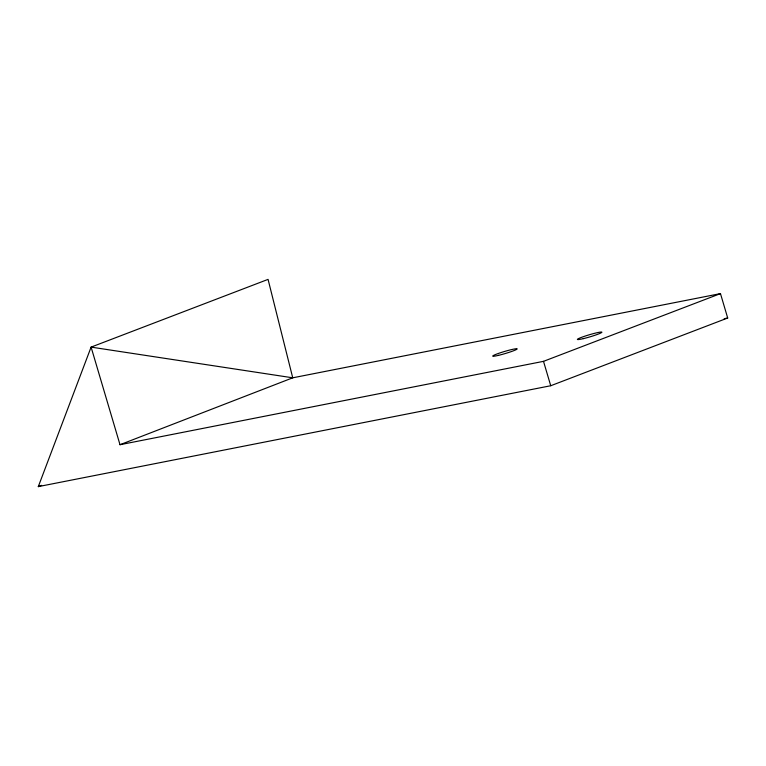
<?xml version="1.0" encoding="UTF-8"?>
<svg xmlns="http://www.w3.org/2000/svg" width="766" height="766" viewBox="0 0 766 766"><rect width="100%" height="100%" fill="white"/><g stroke="black" fill="none" stroke-linecap="round" stroke-linejoin="round"><path stroke-width="1.15" d="M38.3 486.621L91.097 347.113L268.062 279.379L292.736 377.81L120.003 444.711L91.097 347.113L292.736 377.81L720.471 293.608L727.7 318.005L550.735 385.738L38.3 486.621L41.642 485.347M120.003 444.711L543.506 361.341L720.471 293.608M724.186 318.694L727.7 318.005M543.506 361.341L550.735 385.738M583.29 338.649A12.773 1.092 -16.5 0 0 601.885 332.233A12.773 1.092 -16.5 0 0 583.749 336.542A12.773 1.092 -16.5 0 0 583.29 338.649M498.589 355.328A12.773 1.092 -16.5 0 0 517.184 348.913A12.773 1.092 -16.5 0 0 499.049 353.222A12.773 1.092 -16.5 0 0 498.589 355.328"/></g></svg>
